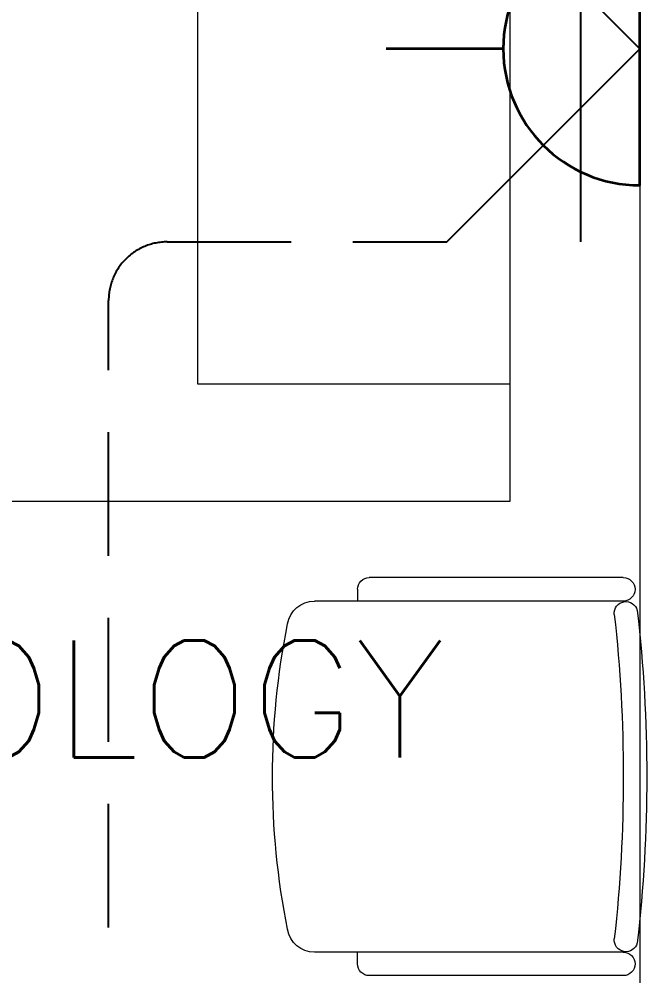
# Model space of a CAD drawing. Header units: inches. Extents: x -12418 to 57169, y -29325 to 19878.
# Drawn here: x 40904 to 41712, y -4920 to -3694 of the extents above; entities that cross this region are included whole.
import ezdxf
from ezdxf.enums import TextEntityAlignment as Align

# ---------------------------------------------------------------- set-up
doc = ezdxf.new("R2010")
doc.units = ezdxf.units.IN
doc.header["$LTSCALE"] = 25
doc.header["$MEASUREMENT"] = 0
for name, pattern in [('00-Ground Floor$0$HIDDEN', [9.525, 6.35, -3.175]), ('DASHDOT', [25.4, 12.7, -6.35, 0, -6.35]), ('HIDDEN', [9.525, 6.35, -3.175])]:
    doc.linetypes.add(name, pattern=pattern)
doc.layers.get('0').update_dxf_attribs({"color": 8})
doc.layers.get('Defpoints').update_dxf_attribs({"color": 8})
for name, color, linetype, lineweight in [('00-Ground Floor$0$72_EGR_BASE_TEXT', 252, 'Continuous', 5), ('00-Ground Floor$0$LOADING', 253, 'Continuous', 5), ('00-Ground Floor$0$Walls', 251, 'Continuous', 5), ('E-LITE-CLNG-CNDT', 6, 'DASHDOT', 35), ('E-LITE-EXIT-NUMB', 6, 'Continuous', 25), ('E-POWR-FLOR-CNDT', 6, 'HIDDEN', 25), ('E-POWR-WALL @ 100', 4, 'Continuous', 35)]:
    doc.layers.add(name, color=color, linetype=linetype, lineweight=lineweight)
doc.styles.add('00-Ground Floor$0$SIMPLEX', font='SIMPLEX.shx', dxfattribs={"height": 150})
doc.styles.add('DC_Simplex', font='SIMPLEX.shx', dxfattribs={"width": 0.7})

# ---------------------------------------------------------------- blocks, each defined once
blk = doc.blocks.new('00-Ground Floor$0$GF21043-P')
at = {"color": 0}
for p, q in [((0.8, 0.75), (-0.8, 0.75)), ((-0.8, 0.75), (-0.8, 0))]:
    blk.add_line(p, q, dxfattribs=at)
at = {"color": 0, "linetype": '00-Ground Floor$0$HIDDEN'}
for p, q in [((-0.8, 0.6), (-0.4, 0.6)), ((-0.4, 0.6), (-0.4, 0))]:
    blk.add_line(p, q, dxfattribs=at)
blk = doc.blocks.new('00-Ground Floor$0$GF21016-P')
at = {"layer": '00-Ground Floor$0$LOADING', "extrusion": (-1.24384e-09, -1.20261e-09, -1)}
for p, q in [((0.0128, 0.0179), (0.0128, 0.4136)), ((0.4628, 0.0179), (0.4628, 0.4136)), ((-0.0022, 0.3585), (0.0128, 0.3585)), ((0.4778, 0.3585), (0.4628, 0.3585)), ((-0.0172, 0.0179), (-0.0172, 0.3435)), ((0.4928, 0.0179), (0.4928, 0.3435)), ((0.4778, 0.0029), (0.4778, 0.0029))]:
    blk.add_line(p, q, dxfattribs=at)
for centre, radius, start, end in [((-0.2378, -0.5362), 1.0036, 78.7568, 101.2432), ((-0.0478, 0.4136), 0.035, 0, 80.6557), ((-0.4278, 0.4136), 0.035, 99.3443, 180), ((0.0022, 0.3435), 0.015, 0, 90), ((-0.4778, 0.3435), 0.015, 90, 180), ((-0.0284, 0.0145), 0.015, 284.3864, 95.5209), ((-0.2378, 1.8928), 1.8749, 263.6341, 276.3659), ((-0.4471, 0.0145), 0.015, 84.4791, 255.6136), ((0.0022, 0.0179), 0.015, 270, 0), ((0.0022, 0.0179), 0.015, 180, 270), ((-0.4778, 0.0179), 0.015, 270, 0), ((-0.4778, 0.0179), 0.015, 180, 270), ((-0.2378, 1.8734), 1.8855, 263.5119, 276.4881)]:
    blk.add_arc(centre, radius, start, end, dxfattribs=at)
blk = doc.blocks.new('00-Ground Floor')
at = {"layer": '00-Ground Floor$0$Walls'}
blk.add_line((41699, -2847.4), (41699, -5593.9), dxfattribs=at)
at = {"layer": '00-Ground Floor$0$LOADING', "extrusion": (2.24019e-05, 2.34868e-18, 1), "xscale": 1000, "yscale": 1000, "zscale": 1000, "rotation": 180}
blk.add_blockref('00-Ground Floor$0$GF21043-P', (40732.7, -3561.6, 0.9), dxfattribs=at)
at = {"layer": '00-Ground Floor$0$LOADING', "color": 1, "extrusion": (1.86519e-05, 4.75185e-05, 1), "xscale": 1000.000000000001, "yscale": 1000.000000000001, "zscale": -1000.000000000011, "rotation": 89.99997490245693}
blk.add_blockref('00-Ground Floor$0$GF21016-P', (41695.7, -4902.3, 0.5), dxfattribs=at)
at = {"layer": '00-Ground Floor$0$72_EGR_BASE_TEXT', "insert": (39742.7, -4489.9, 0), "char_height": 150, "attachment_point": 2, "style": '00-Ground Floor$0$SIMPLEX'}
blk.add_mtext('CONSULTATION ROOM NEUROLOGY', dxfattribs=at)
blk = doc.blocks.new('*U30')
blk.add_line((0, 1.75), (0, 3.25))
blk.add_lwpolyline([(1.75, 0, 1), (-1.75, 0)], format="xyb", close=True)
at = {"layer": 'Defpoints'}
for p, q in [((-2.475, 2.475), (0, 0)), ((2.475, 2.475), (0, 0)), ((-2.475, 0.758), (2.475, 0.758))]:
    blk.add_line(p, q, dxfattribs=at)
at = {"layer": 'E-LITE-EXIT-NUMB', "style": 'DC_Simplex', "width": 0.7, "flags": 8}
blk.add_attdef('TYPE', text='', height=2, rotation=360, dxfattribs=at).set_placement((-2.682, 5.238), align=Align.RIGHT)
blk.add_attdef('CIRCUIT', (2.682, 5.238), '', height=2, rotation=360, dxfattribs=at)

msp = doc.modelspace()

# ---------------------------------------------------------------- linework, layer by layer
at = {"layer": 'E-POWR-FLOR-CNDT', "elevation": 0}
msp.add_lwpolyline([(40277.2, -6599.9), (40943.3, -6599.9, 0.414214), (41018.3, -6524.9), (41018.3, -4054.3, -0.414214), (41093.3, -3979.3), (41451.6, -3979.3), (41575.3, -3855.5)], format="xyb", dxfattribs=at)

# ---------------------------------------------------------------- block references
at = {"layer": 'E-LITE-CLNG-CNDT'}
msp.add_blockref('00-Ground Floor', (0, 0), dxfattribs=at)
at = {"layer": 'E-POWR-WALL @ 100', "xscale": 100, "yscale": 100, "zscale": 100, "rotation": 90.00000000000001}
msp.add_blockref('*U30', (41699, -3731.8), dxfattribs=at)

doc.saveas('drawing.dxf')
